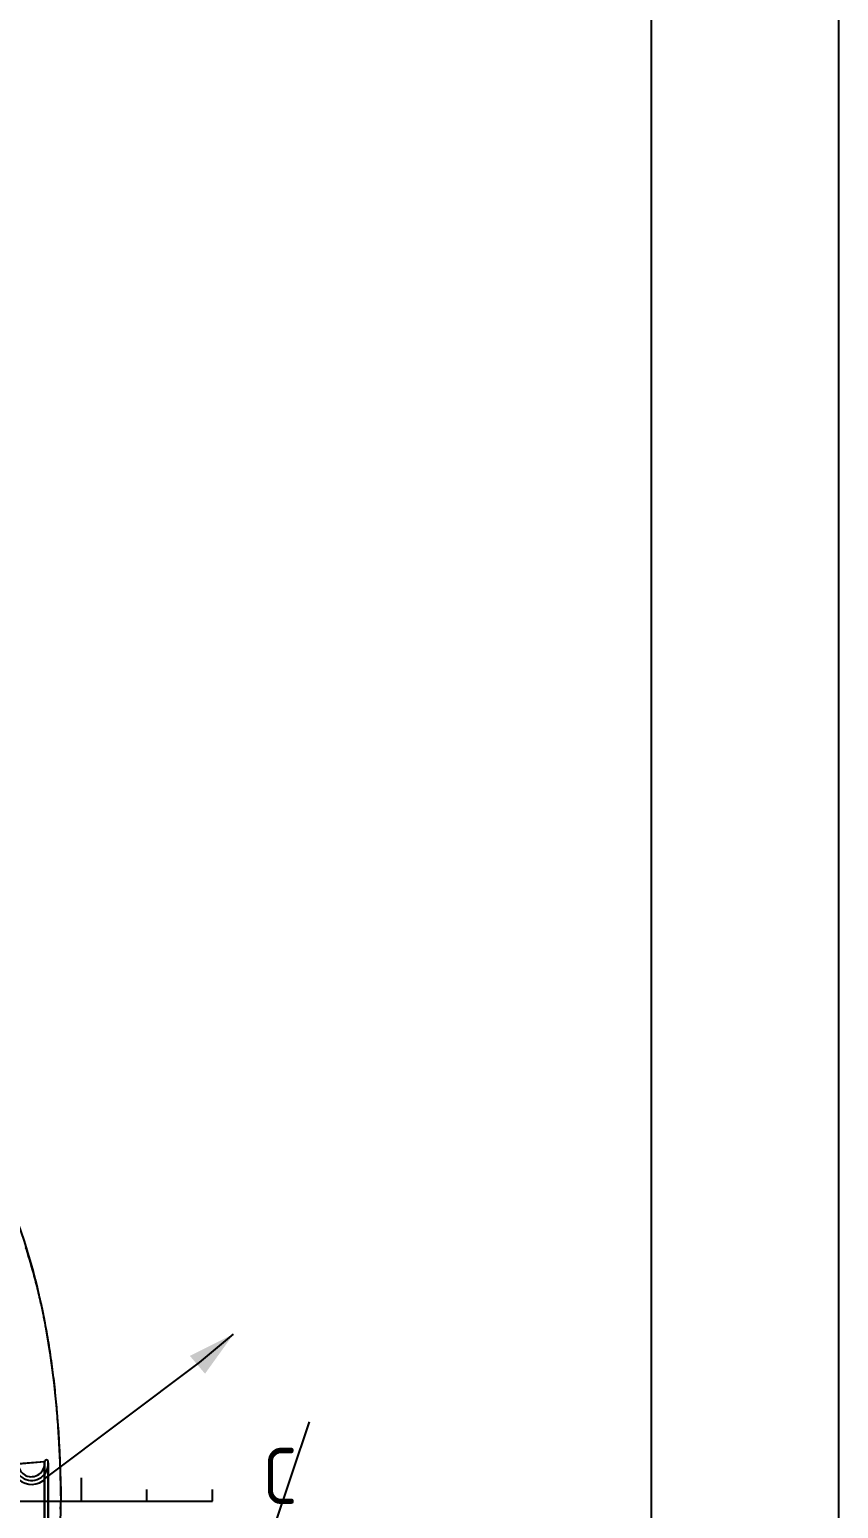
# Model space of a CAD drawing. Header units: millimetres. Extents: x -1838618 to -1600818, y -1770412 to -1553248.
# Drawn here: x -1609461 to -1600818, y -1718780 to -1702972 of the extents above; entities that cross this region are included whole.
import ezdxf

# ---------------------------------------------------------------- set-up
doc = ezdxf.new("R2010")
doc.units = ezdxf.units.MM
doc.header["$LTSCALE"] = 100
doc.linetypes.add('ACAD_ISO02W100', pattern=[15, 12, -3])
for name, color, linetype in [('HULL', 7, 'Continuous'), ('MOORING', 7, 'Continuous'), ('舷墙边线', 7, 'Continuous')]:
    doc.layers.add(name, color=color, linetype=linetype)
doc.styles.get("Standard").update_dxf_attribs({"font": 'gbenor.shx', "width": 0.9, "bigfont": 'gbcbig.shx'})

# ---------------------------------------------------------------- blocks, each defined once
blk = doc.blocks.new('94')
at = {"color": 4}
for p, q in [((19934, 848), (19557, -278)), ((17500, 0), (17500, 250)), ((-17600, 0), (18900, 0)), ((18200, 0), (18200, 125)), ((18900, 0), (18900, 125))]:
    blk.add_line(p, q, dxfattribs=at)
blk.add_text('C', height=600, dxfattribs=at).set_placement((19439, -31))
blk = doc.blocks.new('fc1')
at = {"color": 5, "linetype": 'ACAD_ISO02W100', "ltscale": 20}
blk.add_line((498, -6), (-52, -6), dxfattribs=at)
at = {"layer": 'MOORING', "ltscale": 3}
for p, q in [((0, -415), (0, 415)), ((0, 395), (0, -435)), ((40, 418), (40, -435)), ((40, 415), (317, 390)), ((40, -438), (40, 415)), ((40, 415), (319, 393)), ((318, -391), (318, 387)), ((318, 371), (318, -407)), ((358, -388), (358, 387)), ((358, 368), (358, -407)), ((40, -427), (317, -402)), ((40, -427), (319, -405))]:
    blk.add_line(p, q, dxfattribs=at)
for centre, radius, start, end in [((20, 415), 20, 0, 180), ((20, 415), 20, 0, 180), ((180, 395), 180, 173.6474, 357.4083), ((180, 395), 180, 173.6474, 357.4083), ((180, 395), 140, 173.1099, 357.9459), ((180, 395), 140, 173.1099, 357.9459), ((339, 390), 20, 0, 180), ((339, 390), 20, 0, 180), ((180, -407), 180, 2.5917, 186.3526), ((180, -407), 180, 2.5917, 186.3526), ((180, -407), 140, 2.0541, 186.8901), ((180, -407), 140, 2.0541, 186.8901), ((20, -427), 20, 180, 0), ((20, -427), 20, 180, 0), ((339, -402), 20, 180, 0), ((339, -402), 20, 180, 0)]:
    blk.add_arc(centre, radius, start, end, dxfattribs=at)

msp = doc.modelspace()

# ---------------------------------------------------------------- linework, layer by layer
msp.add_line((-1600818.1, -1602212.3), (-1600818.1, -1770412.3))
at = {"color": 6}
msp.add_lwpolyline([(-1602818.1, -1604212.3), (-1602818.1, -1768412.3)], dxfattribs=at)
for points in [[(-1609607.4, -1715665.6, -0.0474521), (-1609260.9, -1717013.6, -0.038966), (-1609127.4, -1718702)], [(-1609260.9, -1720390.5, 0.038966), (-1609127.4, -1718702)]]:
    msp.add_lwpolyline(points, format="xyb", dxfattribs=at)
at = {"color": 9, "elevation": -590}
msp.add_lwpolyline([(-1609578.7, -1718470.4, 0.4094618), (-1609289.3, -1718458.1), (-1607645.2, -1717219.5), (-1607282.5, -1716917.7)], format="xyb", dxfattribs=at)
at = {"layer": 'HULL', "color": 9}
msp.add_solid([(-1607748.1, -1717149.8, -590), (-1607282.5, -1716917.7, -590), (-1607586.1, -1717340.2, -590)], dxfattribs=at)
at = {"layer": '舷墙边线', "color": 4, "elevation": -590}
for points in [[(-1609503.9, -1715989.5, -0.007512), (-1609439.8, -1716202, -0.006825), (-1609390.6, -1716383.7, -0.006822), (-1609346.3, -1716566.8, -0.00248), (-1609331.4, -1716634, -0.002453), (-1609317, -1716702, -0.004394), (-1609292.6, -1716825.9, -0.004331), (-1609269.9, -1716952, -0.003916), (-1609250.5, -1717071.4, -0.003587), (-1609231.3, -1717202, -0.003208), (-1609214.8, -1717326.2, -0.003171), (-1609199.7, -1717452, -0.003187), (-1609186.1, -1717578.2, -0.003249), (-1609174.4, -1717702, -0.003141), (-1609164.5, -1717823.7, -0.002979), (-1609155.6, -1717952, -0.002409), (-1609149, -1718065.6, -0.002005), (-1609142.3, -1718202, -0.002067), (-1609136.6, -1718339.7, -0.002533), (-1609133, -1718452, -0.000714), (-1609132.3, -1718476.2, -0.000228), (-1609130.5, -1718552, -0.000122), (-1609129.7, -1718589.7, -0.000374), (-1609129.4, -1718602, -0.000376), (-1609129.1, -1718614.7, -0.000127), (-1609128.4, -1718652, 0.000227), (-1609127.8, -1718681.8, 0.000333), (-1609127.4, -1718702)], [(-1609129.1, -1718789.4, 0.000127), (-1609128.4, -1718752, -0.000227), (-1609127.8, -1718722.3, -0.000333), (-1609127.4, -1718702)]]:
    msp.add_lwpolyline(points, format="xyb", dxfattribs=at)

# ---------------------------------------------------------------- block references
at = {"color": 7}
msp.add_blockref('94', (-1626407.4, -1718702), dxfattribs=at)
at = {"color": 7, "rotation": 180}
msp.add_blockref('fc1', (-1609260.7, -1718708.1, -590), dxfattribs=at)

doc.saveas('drawing.dxf')
